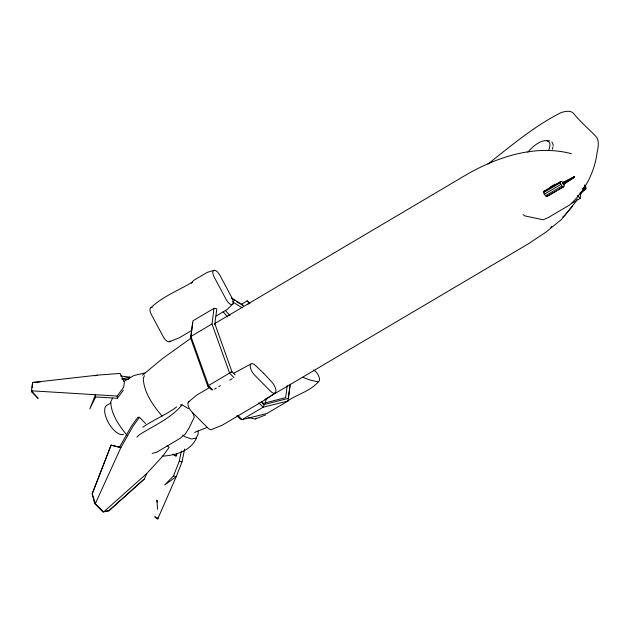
<?xml version="1.0" encoding="UTF-8"?>
<svg xmlns="http://www.w3.org/2000/svg" width="630" height="630" viewBox="0 0 630 630"><rect width="100%" height="100%" fill="white"/><g stroke="black" fill="none" stroke-linecap="round" stroke-linejoin="round"><path stroke-width="0.94" d="M117.18 396.05L95.445 394.719L89.806 408.933L95.65 396.955L117.385 398.278L117.18 396.05L123.677 387.253L124.338 382.134L120.117 373.425L97.989 375.086L32.579 382.497L31.5 390.797L38.162 398.443L31.594 391.789L31.807 390.127M32.13 387.639L32.579 382.497L40.312 381.89M157.988 517.222L157.776 518.884L156.555 518.553L154.752 516.702L157.776 518.884L176.235 476.674L182.023 461.822L184.621 449.08M192.615 322.977L190.646 338.121L207.719 386.017L211.483 389.836M212.901 390.104L208.593 385.733L190.937 336.436L192.969 320.796L214.035 308.338L215.901 308.543M233.966 377.638L229.659 373.267L212.003 323.97L214.035 308.338M214.696 324.639L216.838 308.645M265.411 403.665L266.002 399.058M287.193 385.67L285.634 397.648L262.269 403.625M236.943 415.658L240.077 418.84L242.046 419.667L266.907 413.501L287.973 401.034L290.005 385.402M290.233 384.166L288.39 398.357L264.301 404.507L262.946 403.917M556.487 191.016L546.556 196.639L544.249 194.292L543.659 192.607L543.816 191.418L561.18 181.401L543.816 191.418M554.794 185.771L555.006 184.188L550.187 187.039M564.078 185.425L563.921 186.622L563.086 186.858L561.881 186.055L560.188 182.834L560.346 181.637M564.653 184.11L564.055 184.968L562.669 183.558L562.409 181.834L563.637 182.172M572.135 203.104L580.135 198.371L580.828 193.032M173.51 475.926L176.235 476.674L164.713 484.919L173.51 475.926L179.298 461.081L181.345 451.064M176.983 453.624L176.061 456.301L172.919 454.364M579.907 194.379L585.766 188.969L585.735 186.464L584.758 184.866M145.538 423.486L139.474 417.336L133.174 426.006L120.96 447.45L111.022 445.15L92.153 493.794L94.602 503.52L102.879 511.914L108.966 510.741L144.412 478.91L146.711 473.571L162.808 456.073L169.108 447.402L167.092 445.347M111.14 445.158L92.263 493.802L95.335 503.583L103.611 511.985L146.711 473.571M585.262 186.283C581.317 190.347 586.073 187.386 585.018 185.677L584.892 185.976M577.151 198.986L575.914 201.608L564.952 215.121L562.81 216.972M112.581 398.089L110.73 401.814C111.171 414.705 119.306 425.793 127.142 435.44M144.514 375.661L143.278 378.142C143.829 392.734 153.082 405.263 162.052 416.115M196.544 437.779C191.055 451.048 175.258 455.474 162.06 456.159M248.015 304.282L248.842 302.809L247.196 300.833L241.321 304.314M111.022 445.15L119.424 447.316L131.638 425.872L137.939 417.202L139.474 417.336M117.385 398.278L123.338 390.214M583.435 188.394L585.183 186.464M585.199 185.984L583.774 188.165M572.623 206.089L561.149 219.775L545.934 232.123L528.405 243.802L264.876 399.491M583.695 187.527L584.994 186.464M120.59 375.992L130.087 377.165L128.26 379.291L122.456 379.425M188.386 408.642L182.062 404.862C170.793 418.477 154.098 425.408 139.513 434.661L136.844 437.118M318.544 381.654C310.433 391.025 298.069 394.01 288.099 400.633M233.068 303.755L227.052 309.543L216.121 316.008M583.971 189.929L586.12 188.031M579.978 193.103L584.805 188.913L585.766 188.969M550.651 227.461L552.085 226.225M142.537 375.189L162.115 358.887L190.165 338.775M188.472 401.924L196.741 395.112L209.333 387.663M150.987 307.566C162.926 296.328 178.44 290.532 192.252 282.193L191.292 283.098L193.725 280.358L207.175 272.404L213.909 270.341A6.662 2.937 59.4 0 1 219.894 275.263L231.934 297.769A6.662 2.937 59.4 0 1 232.218 304.558A6.662 2.937 59.4 0 1 226.241 299.644L214.2 277.129A6.662 2.937 59.4 0 1 213.909 270.341M487.903 164.091C511.355 145.491 534.594 125.905 561.456 112.392C565.441 111.518 570.276 109.888 573.544 113.345C580.49 122.228 589.436 129.355 596.878 137.537C600.02 143.577 597.193 150.318 596.468 156.642C593.232 175.046 583.648 192.071 569.985 204.75L548.037 217.728L543.091 219.752L524.806 215.909L522.987 214.578M176.707 406.885C166.241 414.823 153.649 419.619 142.758 427.203M582.136 189L583.616 187.89L584.805 188.913M275.286 392.829L266.561 398.955L222.075 425.274L211.964 429.329A6.662 2.937 59.4 0 1 207.758 427.935L191.614 411.563A6.662 2.937 59.4 0 1 188.063 405.082A6.662 2.937 59.4 0 1 189.559 401.515M574.56 177.172L564.181 184.102L563.354 184.07L562.708 182.605L574.347 176.684L574.56 177.172L563.354 184.07M191.465 330.592L179.266 337.814L169.297 341.783M190.937 336.436L212.003 323.97M214.161 323.938L467.476 174.077C498.637 156.421 535.673 144.349 571.434 153.673M123.937 381.441L133.985 375.496L145.018 372.905M110.896 402.956L106.809 405.373A16.679 7.363 59.4 0 0 108.825 423.376A16.679 7.363 59.4 0 0 123.669 434.165M233.675 373.267L250.874 364.045M543.659 192.607L560.188 182.834M214.586 389.104L216.271 388.111M218.799 386.615L220.484 385.615M229.753 380.134L232.281 378.638M544.249 194.292L560.779 184.519M545.352 195.835L561.881 186.055M546.556 196.639L563.086 186.858M558.141 190.039L563.921 186.622M564.37 182.172L574.347 176.684M231.123 372.031L231.942 371.684L235.077 374.866M255.615 418.879L265.616 414.902M194.583 432.393L207.302 427.353M207.719 386.017L231.942 371.684L214.869 323.788M152.153 453.395L156.775 452.167L179.763 438.567L185.244 434.054L188.937 428.235L194.268 417.241L193.363 414.099L192.205 412.595M287.973 401.034L263.112 407.208L242.046 419.667L237.738 415.296M94.87 375.787L97.209 375.267M121.582 378.937L130.087 377.165M103.73 511.749L108.856 510.733L144.412 478.91M180.259 405.051L182.062 404.862M562.708 182.605L563.543 182.629M119.424 447.316L120.96 447.45L95.335 503.583L94.602 503.52M248.196 417.517L254.331 418.895A6.662 2.937 59.4 0 0 256.402 417.989M179.298 461.081L182.023 461.822M302.849 377.346L310.251 380.087L317.26 381.67A6.662 2.937 59.4 0 0 319.032 376.976A6.662 2.937 59.4 0 0 313.315 370.03M173.077 454.072L176.337 455.766M231.234 297.793L243.44 305.455M231.942 298.651L235.195 300.691M236.825 301.715L239.266 303.25M240.896 304.274L242.518 305.29M232.478 301.723L242.243 307.857M182.661 435.094L185.039 436.787L191.63 439.015L196.174 438.015L198.237 433.881L197.962 430.944M577.316 195.513L580.135 198.371M247.196 300.833L249.952 303.628M261.166 401.334L264.301 404.507L263.112 407.208L258.804 402.83M225.508 310.614L230.044 315.661M223.138 311.834L227.674 316.882M574.072 176.676L574.284 177.164M157.256 502.047L156.901 500.149L157.571 509.331M95.65 396.955L95.445 394.719L31.5 390.797L31.594 391.789M527.838 152.31A17.254 7.607 -44.6 0 1 544.895 140.663A17.254 7.607 -44.6 0 1 548.462 150.483M552.99 146.758A19.168 8.458 -44.6 0 1 552.408 149.223M546.919 140.868A19.168 8.458 -44.6 0 1 549.738 140.939M551.778 142.002A19.168 8.458 -44.6 0 1 553.069 145.593M152.31 307.661A6.662 2.937 59.4 0 0 151.271 314.354L163.32 336.869A6.662 2.937 59.4 0 0 170.147 340.98M263.742 373.338L255.607 365.613A7.497 3.308 59.4 0 0 250.283 365.463A7.497 3.308 59.4 0 0 254.402 374.889L270.553 391.269A7.497 3.308 59.4 0 0 275.877 391.419A7.497 3.308 59.4 0 0 271.758 381.993L263.742 373.338"/></g></svg>
